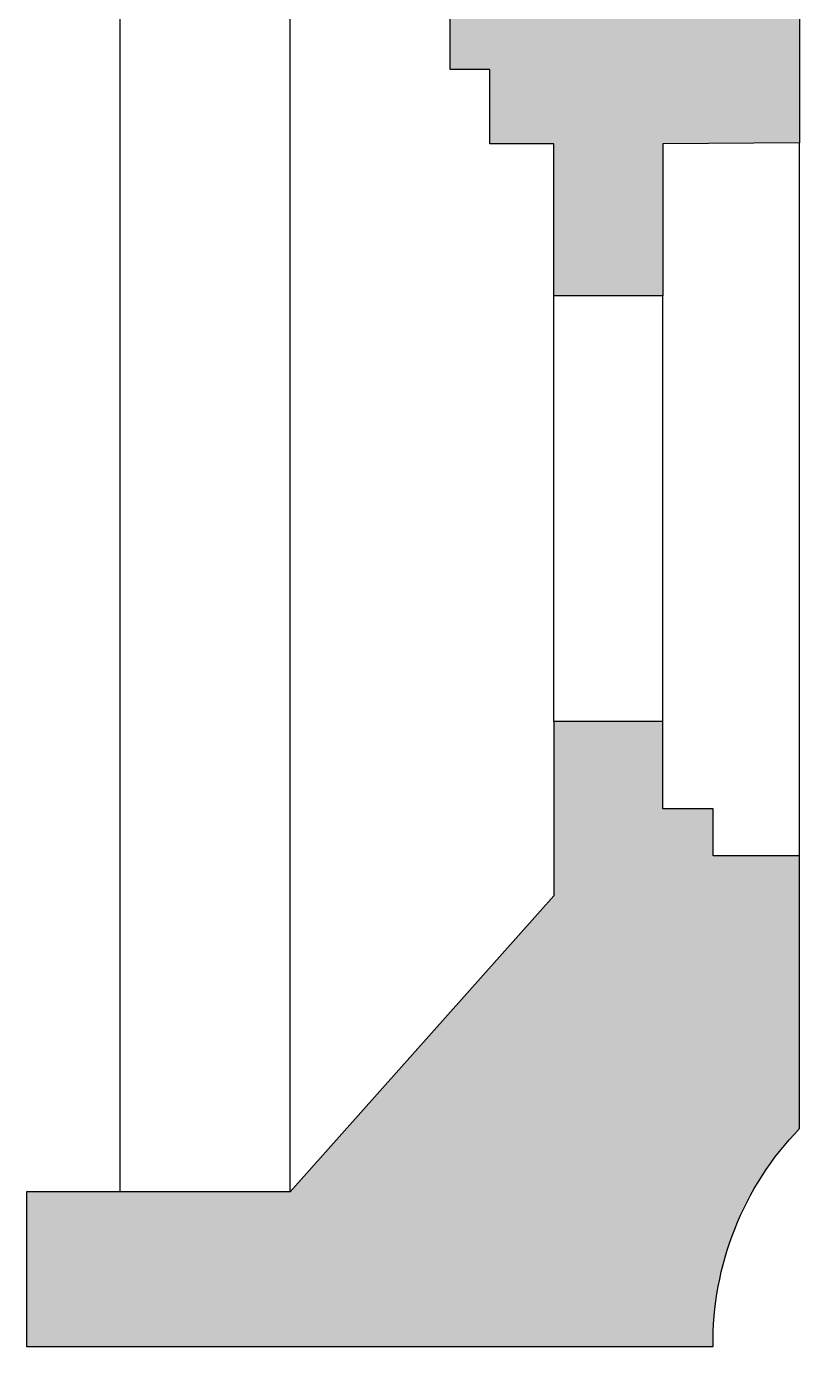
# Model space of a CAD drawing. Extents: x 77 to 121, y -270 to -21.
# Drawn here: x 112.7 to 116.02, y -181.15 to -175.48 of the extents above; entities that cross this region are included whole.
import ezdxf

# ---------------------------------------------------------------- set-up
doc = ezdxf.new("R2010")
doc.units = 0
doc.layers.add('BASE_PLAN', color=7, linetype='CONTINUOUS')
doc.layers.add('POCHE', color=7, linetype='CONTINUOUS')

# ---------------------------------------------------------------- blocks, each defined once
blk = doc.blocks.new('*U43')
at = {"layer": 'POCHE', "linetype": 'CONTINUOUS'}
for points in [[(114.9657, -179.2125), (114.9657, -178.4629), (115.4346, -181.1501)], [(115.4346, -178.8381), (114.9657, -178.4629), (115.4346, -178.4629)], [(115.4346, -181.1501), (114.9657, -178.4629), (115.4346, -178.8381)], [(115.4346, -181.1501), (115.4346, -178.8381), (115.6497, -181.1501)], [(115.6497, -181.1501), (115.4346, -178.8381), (115.6497, -178.8381)], [(115.6497, -181.1189), (115.6497, -178.8381), (115.6499, -181.1026)], [(115.6499, -179.041), (115.6497, -178.8381), (115.6499, -178.8381)], [(115.6499, -181.1026), (115.6497, -178.8381), (115.6499, -179.041)], [(115.6499, -181.1026), (115.6499, -179.041), (115.6502, -181.0877)], [(115.6502, -181.0877), (115.6499, -179.041), (115.6502, -179.041)], [(115.6502, -181.0877), (115.6502, -179.041), (115.6515, -181.0563)], [(115.6515, -181.0563), (115.6502, -179.041), (115.6515, -179.041)], [(115.6515, -181.0563), (115.6515, -179.041), (115.6535, -181.0248)], [(115.6535, -181.0248), (115.6515, -179.041), (115.6535, -179.041)], [(115.6535, -181.0248), (115.6535, -179.041), (115.6564, -180.9933)], [(115.6564, -180.9933), (115.6535, -179.041), (115.6564, -179.041)], [(115.6564, -180.9933), (115.6564, -179.041), (115.6601, -180.9618)], [(115.6601, -180.9618), (115.6564, -179.041), (115.6601, -179.041)], [(115.6601, -180.9618), (115.6601, -179.041), (115.6645, -180.9303)], [(115.6645, -180.9303), (115.6601, -179.041), (115.6645, -179.041)], [(115.6645, -180.9303), (115.6645, -179.041), (115.6698, -180.8988)], [(115.6698, -180.8988), (115.6645, -179.041), (115.6698, -179.041)], [(115.6698, -180.8988), (115.6698, -179.041), (115.6758, -180.8674)], [(115.6758, -180.8674), (115.6698, -179.041), (115.6758, -179.041)], [(115.6758, -180.8674), (115.6758, -179.041), (115.6827, -180.836)], [(115.6827, -180.836), (115.6758, -179.041), (115.6827, -179.041)], [(115.6827, -180.836), (115.6827, -179.041), (115.6904, -180.8047)], [(115.6904, -180.8047), (115.6827, -179.041), (115.6904, -179.041)], [(115.6904, -180.8047), (115.6904, -179.041), (115.6989, -180.7736)], [(115.6989, -180.7736), (115.6904, -179.041), (115.6989, -179.041)], [(115.6989, -180.7736), (115.6989, -179.041), (115.7081, -180.7426)], [(115.7081, -180.7426), (115.6989, -179.041), (115.7081, -179.041)], [(115.7081, -180.7426), (115.7081, -179.041), (115.7182, -180.7117)], [(115.7182, -180.7117), (115.7081, -179.041), (115.7182, -179.041)], [(115.7182, -180.7117), (115.7182, -179.041), (115.729, -180.6811)], [(115.729, -180.6811), (115.7182, -179.041), (115.729, -179.041)], [(115.729, -180.6811), (115.729, -179.041), (115.7406, -180.6507)], [(115.7406, -180.6507), (115.729, -179.041), (115.7406, -179.041)], [(115.7406, -180.6507), (115.7406, -179.041), (115.753, -180.6206)], [(115.753, -180.6206), (115.7406, -179.041), (115.753, -179.041)], [(115.753, -180.6206), (115.753, -179.041), (115.7662, -180.5907)], [(115.7662, -180.5907), (115.753, -179.041), (115.7662, -179.041)], [(115.7662, -180.5907), (115.7662, -179.041), (115.7801, -180.5611)], [(115.7801, -180.5611), (115.7662, -179.041), (115.7801, -179.041)], [(115.7801, -180.5611), (115.7801, -179.041), (115.7947, -180.5318)], [(115.7947, -180.5318), (115.7801, -179.041), (115.7947, -179.041)], [(115.7947, -180.5318), (115.7947, -179.041), (115.8101, -180.5029)], [(115.8101, -180.5029), (115.7947, -179.041), (115.8101, -179.041)], [(115.8101, -180.5029), (115.8101, -179.041), (115.8261, -180.4743)], [(115.8261, -180.4743), (115.8101, -179.041), (115.8261, -179.041)], [(115.8261, -180.4743), (115.8261, -179.041), (115.8429, -180.4461)], [(115.8429, -180.4461), (115.8261, -179.041), (115.8429, -179.041)], [(115.8429, -180.4461), (115.8429, -179.041), (115.8603, -180.4183)], [(115.8603, -180.4183), (115.8429, -179.041), (115.8603, -179.041)], [(115.8603, -180.4183), (115.8603, -179.041), (115.8784, -180.391)], [(115.8784, -180.391), (115.8603, -179.041), (115.8784, -179.041)], [(115.8784, -180.391), (115.8784, -179.041), (115.8971, -180.3641)], [(115.8971, -180.3641), (115.8784, -179.041), (115.8971, -179.041)], [(115.8971, -180.3641), (115.8971, -179.041), (115.9164, -180.3376)], [(115.9164, -180.3376), (115.8971, -179.041), (115.9164, -179.041)], [(115.9164, -180.3376), (115.9164, -179.041), (115.9363, -180.3116)], [(115.9363, -180.3116), (115.9164, -179.041), (115.9363, -179.041)], [(115.9363, -180.3116), (115.9363, -179.041), (115.9568, -180.2861)], [(115.9568, -180.2861), (115.9363, -179.041), (115.9568, -179.041)], [(115.9568, -180.2861), (115.9568, -179.041), (115.9779, -180.2611)], [(115.9779, -180.2611), (115.9568, -179.041), (115.9779, -179.041)], [(115.9779, -180.2611), (115.9779, -179.041), (115.9995, -180.2366)], [(115.9995, -180.2366), (115.9779, -179.041), (115.9995, -179.041)], [(115.9995, -180.2366), (115.9995, -179.041), (116.0216, -180.2127)], [(116.0216, -180.2127), (115.9995, -179.041), (116.0216, -179.041)], [(114.9657, -181.1501), (113.833, -180.4847), (114.9657, -179.2125)], [(114.9657, -181.1501), (114.9657, -179.2125), (115.4346, -181.1501)], [(112.699, -181.1501), (112.699, -180.4847), (113.833, -181.1501)], [(113.833, -181.1501), (112.699, -180.4847), (113.833, -180.4847)], [(113.833, -181.1501), (113.833, -180.4847), (114.9657, -181.1501)], [(115.6497, -181.1501), (115.6497, -181.1189), (115.6499, -181.1501)]]:
    blk.add_solid(points, dxfattribs=at)
blk = doc.blocks.new('*U44')
at = {"layer": 'POCHE', "linetype": 'CONTINUOUS'}
for points in [[(115.5957, -175.9786), (115.5957, -173.1562), (116.0216, -175.9757)], [(116.0216, -175.9757), (115.5957, -173.1562), (116.0216, -175.2318)], [(115.4346, -175.9796), (114.9657, -173.5427), (115.4346, -173.4549)], [(115.5957, -175.9786), (115.4346, -173.4549), (115.5957, -173.4248)], [(115.4346, -175.9796), (115.4346, -173.4549), (115.5957, -175.9786)], [(114.9657, -175.9796), (114.6906, -173.5942), (114.9657, -173.5427)], [(114.9657, -175.9796), (114.9657, -173.5427), (115.4346, -176.6332)], [(115.4346, -176.6332), (114.9657, -173.5427), (115.4346, -175.9796)], [(114.6906, -175.6607), (114.52, -173.6261), (114.6906, -173.5942)], [(114.52, -175.3183), (114.52, -173.6261), (114.6906, -175.6607)], [(114.6906, -175.6607), (114.6906, -173.5942), (114.9657, -175.9796)], [(114.52, -175.6607), (114.52, -175.3183), (114.6906, -175.6607)], [(114.6906, -175.9796), (114.6906, -175.6607), (114.9657, -175.9796)], [(114.9657, -176.6332), (114.9657, -175.9796), (115.4346, -176.6332)]]:
    blk.add_solid(points, dxfattribs=at)

msp = doc.modelspace()

# ---------------------------------------------------------------- linework, layer by layer
at = {"layer": 'BASE_PLAN'}
for p, q in [((113.102, -180.4847), (113.102, -175.1238)), ((113.833, -180.4847), (113.833, -175.1238)), ((116.0216, -175.2318), (116.0216, -175.9757)), ((114.52, -175.6607), (114.52, -175.3183)), ((114.6906, -175.6607), (114.52, -175.6607)), ((114.6906, -175.9796), (114.6906, -175.6607)), ((114.9657, -175.9796), (114.6906, -175.9796)), ((114.9657, -176.6332), (114.9657, -175.9796)), ((116.0216, -175.9757), (115.4346, -175.9796)), ((115.4346, -175.9796), (115.4346, -176.6332)), ((116.0216, -179.041), (116.0216, -175.9757)), ((115.4346, -176.6332), (114.9657, -176.6332)), ((114.9657, -178.4629), (114.9657, -176.6332)), ((115.4346, -178.4629), (115.4346, -176.6332)), ((115.4346, -178.4629), (114.9657, -178.4629)), ((114.9657, -178.4629), (114.9657, -179.2125)), ((115.4346, -178.8381), (115.4346, -178.4629)), ((115.6499, -178.8381), (115.4346, -178.8381)), ((115.6499, -179.041), (115.6499, -178.8381)), ((116.0216, -179.041), (115.6499, -179.041)), ((116.0216, -180.2127), (116.0216, -179.041)), ((114.9657, -179.2125), (113.833, -180.4847)), ((113.833, -180.4847), (112.699, -180.4847)), ((112.699, -180.4847), (112.699, -181.1501)), ((112.699, -181.1501), (115.6499, -181.1501))]:
    msp.add_line(p, q, dxfattribs=at)
at = {"layer": 'BASE_PLAN', "extrusion": (0, 0, -1)}
msp.add_arc((-116.9739, -181.1327), 1.3241, 359.2453, 44.0108, dxfattribs=at)

# ---------------------------------------------------------------- block references
at = {"layer": 'POCHE'}
for name in ['*U44', '*U43']:
    msp.add_blockref(name, (0, 0), dxfattribs=at)

doc.saveas('drawing.dxf')
